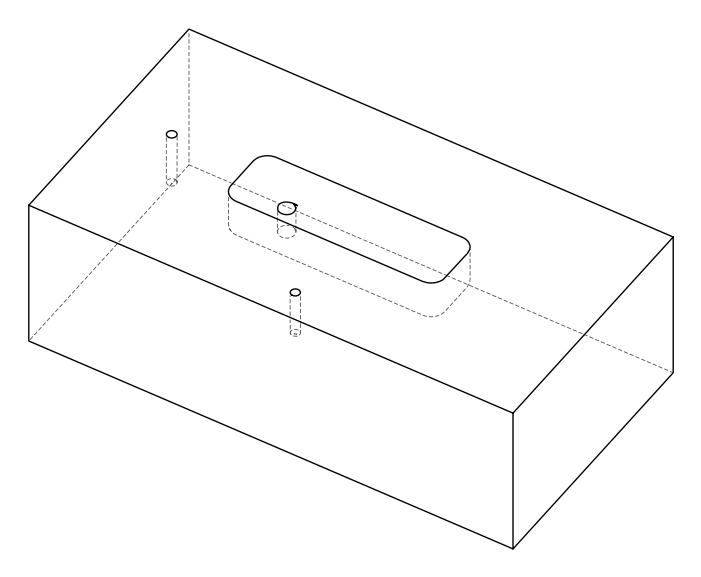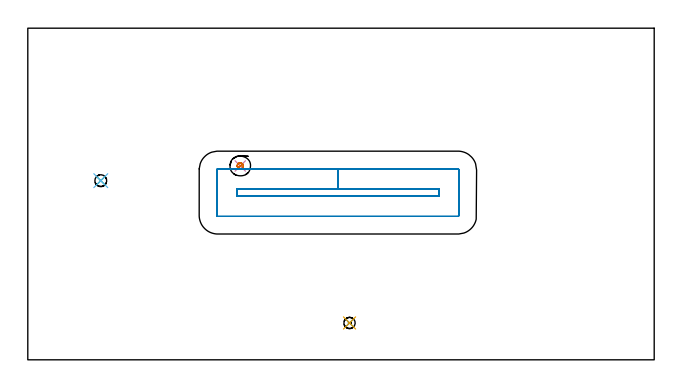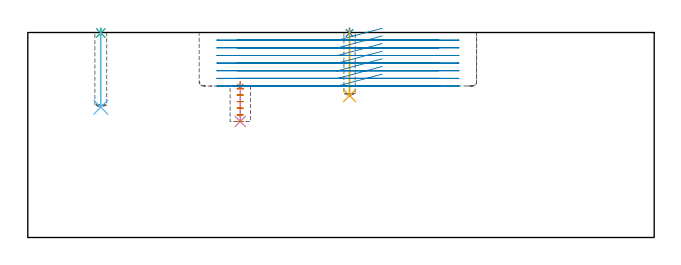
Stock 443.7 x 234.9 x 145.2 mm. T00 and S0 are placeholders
(PLAN: 8 operations, 5 tool changes, 12.2 min)
(1 SPOT_DRILL | STEP1POCKET | NXT0321_9005460120000 | 0.04 min | 4182 mm3)
(2 SPOT_DRILL_1 | STEP1POCKET_1 | NXT0321_9005460120000 | 0.03 min | 0 mm3)
(3 SPOT_DRILL_2 | STEP1POCKET_2 | NXT0321_9005460120000 | 0.03 min | 0 mm3)
(4 DRILL_BLIND_HOLE_INTO_CENTER | STEP1POCKET | NXT0301_128 | 0.12 min | 2794 mm3)
(5 DRILL_BLIND_HOLE_INTO_CENTER_1 | STEP1POCKET_1 | NXT0301_051 | 0.19 min | 2176 mm3)
(6 DRILL_BLIND_HOLE_INTO_CENTER_2 | STEP1POCKET_2 | NXT0301_055 | 0.22 min | 2855 mm3)
(7 MILL_ROUGH_BLIND_HOLE_CONTOUR | STEP1POCKET | NXT0201_013 | Spiral | 0.56 min | 2791 mm3)
(8 MILL_RECTANGULAR_POCKET | POCKET_RECTANGULAR_STRAIGHT | NXT0201_007 | Follow Part, ap 6.25, ae 75% | 11.03 min | 424674 mm3)
(TOOL NXT0321_9005460120000 | NC Spot Drill, 142deg, 12mm, Carbide, Uncoated | D12 PA142 FL30 Z2)
(TOOL NXT0301_128 | Carbide Drill 12mm [861.1-1200-036A1-GP GC34] | D12 PA150 FL37.4 Z2)
(TOOL NXT0301_051 | Carbide Drill 8mm [860.1-0800-040A1-MM 2214] | D8 PA140 FL53 Z2)
(TOOL NXT0301_055 | Carbide Drill 8.4mm [860.1-0840-042A1-MM 2214] | D8.4 PA140 FL61 Z2)
(TOOL NXT0201_013 | ENDMILL 10mm | D10 FL30 Z4)
(TOOL NXT0201_007 | ENDMILL 25mm [R216.25-25050GCK54P 1620] | D25 R3 FL54 Z5)
(OP 1 SPOT_DRILL)
G17 G21 G94 G90
T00 M6
G54
G17 G0 G90 X150.5 Y137.3 S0 M3
G43 Z155.2 H0
G94 G81 G98 Z106.68 F250. R110.3
G80
M5
M2
(OP 2 SPOT_DRILL_1)
G17 G21 G94 G90
T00 M6
G54
G17 G0 G90 X227.9 Y26.1 S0 M3
G43 Z155.2 H0
G94 G81 G98 Z144.856 F250. R148.2
G80
M5
M2
(OP 3 SPOT_DRILL_2)
G17 G21 G94 G90
T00 M6
G54
G17 G0 G90 X51.7 Y126.9 S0 M3
G43 Z155.2 H0
G94 G81 G98 Z144.838 F250. R148.2
G80
M5
M2
(OP 4 DRILL_BLIND_HOLE_INTO_CENTER)
G17 G21 G94 G90
T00 M6
G54
G17 G0 G90 X150.5 Y137.3 S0 M3
G43 Z155.2 H1
G94 G81 G98 Z82.2 F250. R109.3
G80
M5
M2
(OP 5 DRILL_BLIND_HOLE_INTO_CENTER_1)
G17 G21 G94 G90
T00 M6
G54
G17 G0 G90 X227.9 Y26.1 S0 M3
G43 Z155.2 H1
G94 G81 G98 Z100.5 F250. R147.2
G80
M5
M2
(OP 6 DRILL_BLIND_HOLE_INTO_CENTER_2)
G17 G21 G94 G90
T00 M6
G54
G17 G0 G90 X51.7 Y126.9 S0 M3
G43 Z155.2 H1
G94 G81 G98 Z92.3 F250. R147.2
G80
M5
M2
(OP 7 MILL_ROUGH_BLIND_HOLE_CONTOUR)
G17 G21 G94 G90
T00 M6
G54
G17 G0 G90 X150.5 Y137.3 S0 M3
G43 Z155.2 H0
Z105.617
G94 G3 X150.852 Y139.148 R0.957 F250.
X148.454 Y138.11 R1.848
X149.69 Y135.254 R2.2
X148.454 Y138.11 R-2.2
X149.072 Y136.682 R1.1
X150.5 Y137.3 R1.1
G0 Z100.933
G3 X150.852 Y139.148 R0.957
X148.454 Y138.11 R1.848
X149.69 Y135.254 R2.2
X148.454 Y138.11 R-2.2
X149.072 Y136.682 R1.1
X150.5 Y137.3 R1.1
G0 Z96.25
G3 X150.852 Y139.148 R0.957
X148.454 Y138.11 R1.848
X149.69 Y135.254 R2.2
X148.454 Y138.11 R-2.2
X149.072 Y136.682 R1.1
X150.5 Y137.3 R1.1
G0 Z91.567
G3 X150.852 Y139.148 R0.957
X148.454 Y138.11 R1.848
X149.69 Y135.254 R2.2
X148.454 Y138.11 R-2.2
X149.072 Y136.682 R1.1
X150.5 Y137.3 R1.1
G0 Z86.883
G3 X150.852 Y139.148 R0.957
X148.454 Y138.11 R1.848
X149.69 Y135.254 R2.2
X148.454 Y138.11 R-2.2
X149.072 Y136.682 R1.1
X150.5 Y137.3 R1.1
G0 Z82.2
G3 X150.852 Y139.148 R0.957
X148.454 Y138.11 R1.848
X149.69 Y135.254 R2.2
X148.454 Y138.11 R-2.2
X149.072 Y136.682 R1.1
X150.5 Y137.3 R1.1
G0 Z155.2
M5
M2
(OP 8 MILL_RECTANGULAR_POCKET)
G17 G21 G94 G90
T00 M6
G54
G17 G0 G90 X251.052 Y121.05 S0 M3
G43 Z155.2 H1
Z148.2
G94 G1 X219.65 Z139.786 F250.
X148.15 F500.
Y115.85
X291.15
Y121.05
X219.65
Y135.3
X134.6
G3 X133.9 Y134.6 R0.7
G1 Y102.3
G3 X134.6 Y101.6 R0.7
G1 X304.7
G3 X305.4 Y102.3 R0.7
G1 Y134.6
G3 X304.7 Y135.3 R0.7
G1 X219.65
X218.65
G0 X251.052 Y121.05 Z142.786
G1 X219.65 Z134.371 F250.
X148.15 F500.
Y115.85
X291.15
Y121.05
X219.65
Y135.3
X134.6
G3 X133.9 Y134.6 R0.7
G1 Y102.3
G3 X134.6 Y101.6 R0.7
G1 X304.7
G3 X305.4 Y102.3 R0.7
G1 Y134.6
G3 X304.7 Y135.3 R0.7
G1 X219.65
X218.65
G0 X251.052 Y121.05 Z137.371
G1 X219.65 Z128.957 F250.
X148.15 F500.
Y115.85
X291.15
Y121.05
X219.65
Y135.3
X134.6
G3 X133.9 Y134.6 R0.7
G1 Y102.3
G3 X134.6 Y101.6 R0.7
G1 X304.7
G3 X305.4 Y102.3 R0.7
G1 Y134.6
G3 X304.7 Y135.3 R0.7
G1 X219.65
X218.65
G0 X251.052 Y121.05 Z131.957
G1 X219.65 Z123.543 F250.
X148.15 F500.
Y115.85
X291.15
Y121.05
X219.65
Y135.3
X134.6
G3 X133.9 Y134.6 R0.7
G1 Y102.3
G3 X134.6 Y101.6 R0.7
G1 X304.7
G3 X305.4 Y102.3 R0.7
G1 Y134.6
G3 X304.7 Y135.3 R0.7
G1 X219.65
X218.65
G0 X251.052 Y121.05 Z126.543
G1 X219.65 Z118.129 F250.
X148.15 F500.
Y115.85
X291.15
Y121.05
X219.65
Y135.3
X134.6
G3 X133.9 Y134.6 R0.7
G1 Y102.3
G3 X134.6 Y101.6 R0.7
G1 X304.7
G3 X305.4 Y102.3 R0.7
G1 Y134.6
G3 X304.7 Y135.3 R0.7
G1 X219.65
X218.65
G0 X251.052 Y121.05 Z121.129
G1 X219.65 Z112.714 F250.
X148.15 F500.
Y115.85
X291.15
Y121.05
X219.65
Y135.3
X134.6
G3 X133.9 Y134.6 R0.7
G1 Y102.3
G3 X134.6 Y101.6 R0.7
G1 X304.7
G3 X305.4 Y102.3 R0.7
G1 Y134.6
G3 X304.7 Y135.3 R0.7
G1 X219.65
X218.65
G0 X251.052 Y121.05 Z115.714
G1 X219.65 Z107.3 F250.
X148.15 F500.
Y115.85
X291.15
Y121.05
X219.65
Y135.3
X134.6
G3 X133.9 Y134.6 R0.7
G1 Y102.3
G3 X134.6 Y101.6 R0.7
G1 X304.7
G3 X305.4 Y102.3 R0.7
G1 Y134.6
G3 X304.7 Y135.3 R0.7
G1 X219.65
X218.65
G0 Z155.2
M5
M2
